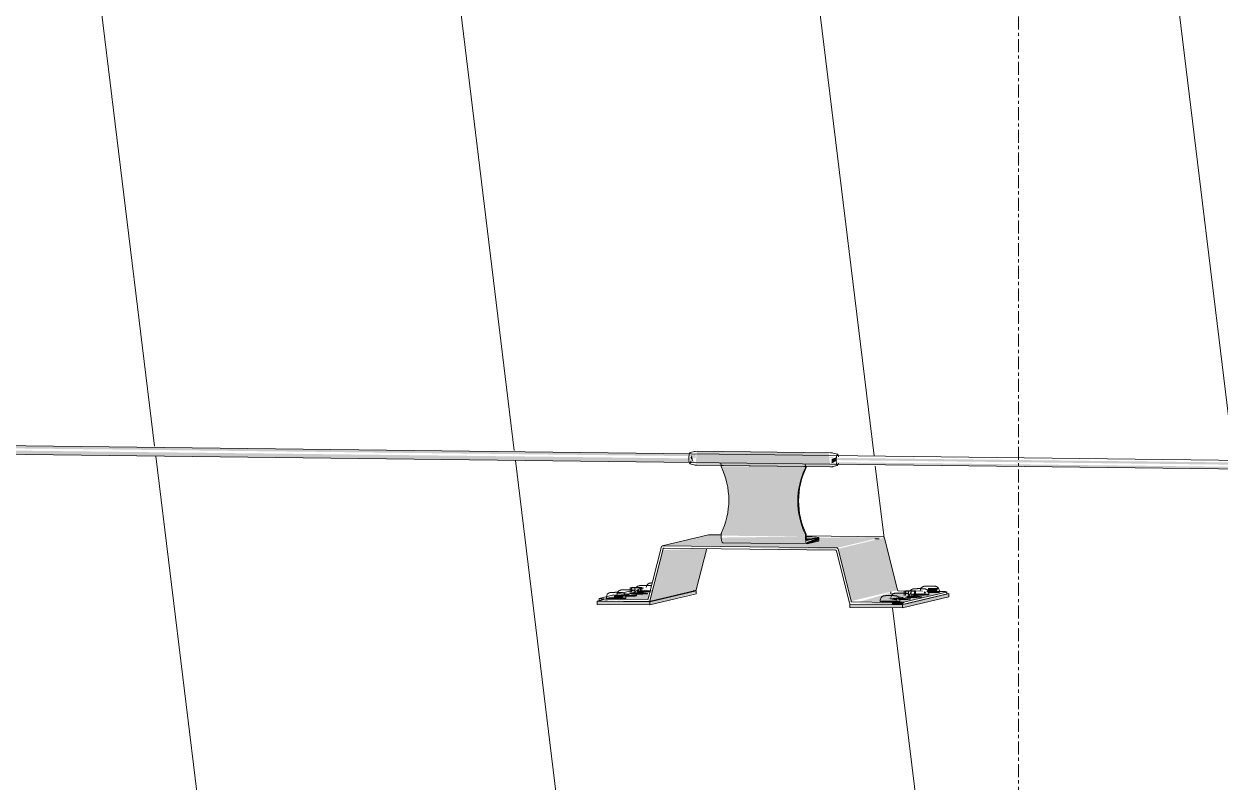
# Model space of a CAD drawing. Header units: millimetres. Extents: x -2361666 to -2009843, y -375 to 29863.
# Drawn here: x -2173592 to -2172483, y 10678 to 11381 of the extents above; entities that cross this region are included whole.
import ezdxf

# ---------------------------------------------------------------- set-up
doc = ezdxf.new("R2010")
doc.units = ezdxf.units.MM
doc.linetypes.add('Grid Line', pattern=[21, 12, -3, 3, -3])
for name, color, linetype, lineweight in [('A-ROOF-PATT', 132, 'Continuous', 5), ('Q-SPCQ', 91, 'Continuous', 5), ('S-GRID', 1, 'Continuous', 5)]:
    doc.layers.add(name, color=color, linetype=linetype, lineweight=lineweight)

# ---------------------------------------------------------------- blocks, each defined once
blk = doc.blocks.new('Static Line_Sayfa_Metal Deck_Pan Mount - Up to 15 _ pitch - Max 2 Users-1848369-SOUTH EAST - PART A')
at = {"layer": 'Q-SPCQ'}
h = blk.add_hatch(color=256, dxfattribs=at)
h.paths.add_polyline_path([(-908882.2, 10685.5), (-908882.2, 10689.7), (-910885.1, 10711.3), (-910882.8, 10712.3), (-910878.4, 10709.4), (-910878.4, 10709.2), (-909324.2, 10690.7)])
h.paths.add_polyline_path([(-911008.9, 10710.7), (-911008.9, 10714.9), (-916520.5, 10778.1), (-916518.2, 10779.1), (-916513.8, 10776.4), (-916513.8, 10776), (-911014.9, 10713), (-911015.1, 10713.4), (-911011.1, 10711.8), (-911011.1, 10710.7)])
h.paths.add_polyline_path([(-916644.3, 10777.5), (-916644.3, 10781.8), (-922155.8, 10844.9), (-922153.5, 10845.9), (-922149.2, 10843.3), (-922149.2, 10842.8), (-916650.1, 10779.6), (-916650.5, 10780.2), (-916646.5, 10778.6), (-916646.5, 10777.6)])
h.paths.add_polyline_path([(-922279.7, 10844.4), (-922279.7, 10848.6), (-927791.2, 10911.8), (-927788.9, 10912.8), (-927784.5, 10910.2), (-927784.5, 10909.7), (-922285.5, 10846.5), (-922285.9, 10847), (-922281.9, 10845.5), (-922281.9, 10844.4)])
h.paths.add_polyline_path([(-927915, 10911.2), (-927915, 10915.4), (-933426.6, 10978.6), (-933424.3, 10979.6), (-933419.9, 10977.2), (-933419.9, 10976.5), (-927920.9, 10913.3), (-927921.2, 10913.9), (-927917.2, 10912.3), (-927917.2, 10911.2)])
h.paths.add_polyline_path([(-933550.4, 10978.1), (-933550.4, 10982.3), (-939061.9, 11045.5), (-939059.7, 11046.4), (-939055.3, 11044.1), (-939055.3, 11043.3), (-933556.2, 10980.2), (-933556.6, 10980.7), (-933552.6, 10979.1), (-933552.6, 10978.1)])
h.paths.add_polyline_path([(-939185.8, 11044.9), (-939185.8, 11049.1), (-944697.3, 11112.3), (-944695, 11113.3), (-944690.6, 11111), (-944690.6, 11110.2), (-939191.6, 11047), (-939191.3, 11047.6), (-939188, 11045.7), (-939188, 11044.9)])
h.paths.add_polyline_path([(-944821.2, 11111.7), (-944821.2, 11115.9), (-950332.7, 11179), (-950330.4, 11180.1), (-950326, 11178), (-950326, 11177), (-944827, 11113.8), (-944826, 11114.5), (-944823.4, 11112.6), (-944822.2, 11111.7)])
h.paths.add_polyline_path([(-950456.5, 11178.6), (-950456.5, 11182.8), (-955961.4, 11245.9), (-955961.4, 11243.9), (-950462.4, 11180.7), (-950460.7, 11181.4), (-950458.7, 11179.5), (-950457.6, 11178.6)])
h = blk.add_hatch(color=256, dxfattribs=at)
h.paths.add_polyline_path([(-908882.2, 10681.7), (-908882.2, 10685.5), (-910878.4, 10707), (-910880.7, 10706.3), (-910882.8, 10708.2), (-910883.9, 10705.4), (-909324.2, 10687)])
h.paths.add_polyline_path([(-911008.7, 10706.9), (-911012, 10708.8), (-911015.1, 10710.8), (-916513.8, 10773.7), (-916514.8, 10773.3), (-916518.2, 10775), (-916519.2, 10772.3), (-911008.9, 10706.9)])
h.paths.add_polyline_path([(-916644.1, 10773.8), (-916647.3, 10775.6), (-916650.7, 10777.6), (-922149.2, 10840.5), (-922150.2, 10840.1), (-922153.5, 10841.9), (-922154.6, 10839.1), (-916644.3, 10773.8)])
h.paths.add_polyline_path([(-922279.5, 10840.6), (-922282.7, 10842.5), (-922285.9, 10844.5), (-927784.5, 10907.7), (-927785.5, 10906.9), (-927788.9, 10908.7), (-927790, 10906), (-922279.7, 10840.6)])
h.paths.add_polyline_path([(-927914.9, 10907.4), (-927918.1, 10909.3), (-927921.2, 10911.3), (-933419.9, 10974.5), (-933420.9, 10973.8), (-933424.3, 10975.5), (-933425.4, 10972.8), (-927915.1, 10907.4)])
h.paths.add_polyline_path([(-933550.2, 10974.3), (-933553.5, 10976.1), (-933556.6, 10978.1), (-939055.3, 11041.4), (-939056.3, 11040.6), (-939059.7, 11042.4), (-939060.7, 11039.6), (-933550.4, 10974.3)])
h.paths.add_polyline_path([(-939185.6, 11041.1), (-939188.8, 11043), (-939192, 11045), (-944690.6, 11108.2), (-944691.7, 11107.4), (-944695, 11109.2), (-944696.1, 11106.5), (-939185.8, 11041.1)])
h.paths.add_polyline_path([(-944821, 11108), (-944824.3, 11110), (-944827.4, 11111.8), (-950326, 11175.1), (-950327, 11174.3), (-950330.4, 11176.1), (-950331.5, 11173.3), (-944821.2, 11108)])
h.paths.add_polyline_path([(-950456.4, 11174.8), (-950459.6, 11176.7), (-950462.7, 11178.6), (-955961.4, 11241.9), (-955962.4, 11241.1), (-955965.8, 11242.9), (-955966.9, 11240.1), (-950456.5, 11174.8)])
for points in [[(-933552.6, 10974.9), (-933553.9, 10981), (-933555.3, 10978.8), (-933552.7, 10974.9)], [(-933425.4, 10970.3), (-933426.6, 10979.2), (-933426.6, 10983.3), (-933549.2, 10984.8), (-933550.3, 10974.5), (-933549.2, 10971.8), (-933448.5, 10970.6)], [(-933424.3, 10973.4), (-933419.9, 10975.9), (-933419.9, 10979.1), (-933424.3, 10977.6), (-933424.3, 10973.4)], [(-933448.6, 10905.6), (-933453.9, 10923.5), (-933455.5, 10939.4), (-933453.8, 10954.5), (-933448.6, 10970.7), (-933526.4, 10970.7), (-933521.3, 10954.5), (-933519.6, 10939.4), (-933521.7, 10922.7), (-933526.7, 10906.5), (-933501.6, 10906.2)], [(-933448.5, 10970.7), (-933448.7, 10971.7), (-933448.6, 10970.7)], [(-933419.3, 10895.1), (-933376.3, 10905.3), (-933436.4, 10904.5), (-933436.4, 10901.5), (-933447.1, 10900.6), (-933448.6, 10899.1), (-933526.3, 10902.1), (-933526.7, 10907.1), (-933538.2, 10907.2), (-933581.2, 10897), (-933436.4, 10895.3)], [(-933447.5, 10899.1), (-933448.6, 10905.4), (-933448.6, 10905.6), (-933526.6, 10904.7), (-933525.2, 10900), (-933448.6, 10899.1)], [(-933447.1, 10901.9), (-933436.4, 10904.5), (-933448.5, 10903.8), (-933448.1, 10902)], [(-933447.1, 10899), (-933436.4, 10901.9), (-933436.4, 10904.5), (-933447.1, 10900.6)], [(-933406.1, 10845.8), (-933363.1, 10856), (-933375.3, 10904.6), (-933418.3, 10894.3)], [(-933592.8, 10846), (-933549.8, 10856.2), (-933540.1, 10894.5), (-933580.9, 10893.1), (-933590.4, 10855.4)], [(-933604.2, 10853.5), (-933601.5, 10858), (-933605.7, 10856), (-933604.9, 10854.6)], [(-933592.3, 10856.1), (-933592.8, 10858.1), (-933592.8, 10856.2)], [(-933335.3, 10855), (-933326.6, 10855.2), (-933325.4, 10857.9), (-933335, 10857.9), (-933335.3, 10855)], [(-933626.1, 10849.2), (-933617.5, 10849.4), (-933616.2, 10852.1), (-933625.9, 10851.6), (-933626, 10849.6)], [(-933607.6, 10851.7), (-933606.4, 10854.5), (-933612.9, 10852.7)], [(-933593, 10842.2), (-933550, 10853.5), (-933551.2, 10855.2), (-933593, 10845.2)], [(-933363.6, 10846.4), (-933363.1, 10849), (-933372, 10848)], [(-933358.6, 10839.5), (-933315.6, 10849.7), (-933315.6, 10852.7), (-933358.6, 10842.5)], [(-933353.7, 10848.7), (-933352.5, 10851.4), (-933356.5, 10849.2)], [(-933350.3, 10850.5), (-933350.1, 10854.9), (-933351.9, 10853.1)], [(-933336.5, 10852.8), (-933337.9, 10855.2), (-933339, 10853.2), (-933337.3, 10852.9)], [(-933358.6, 10842.5), (-933356.5, 10845), (-933368.4, 10844.6), (-933368.4, 10842.6), (-933362.2, 10842.5)]]:
    blk.add_hatch(color=256, dxfattribs=at).paths.add_polyline_path(points)
h = blk.add_hatch(color=256, dxfattribs=at)
h.paths.add_polyline_path([(-933418.9, 10971.5), (-933418.5, 10972.7), (-933425.4, 10971.6)])
h.paths.add_polyline_path([(-933549.7, 10973.1), (-933550.4, 10974.3), (-933550.4, 10973.1)])
h.paths.add_polyline_path([(-933418.4, 10980.7), (-933418.9, 10981.9), (-933418.9, 10980.7)])
h.paths.add_polyline_path([(-933550.1, 10982.3), (-933550.4, 10983.5), (-933550.4, 10982.3)])
h = blk.add_hatch(color=256, dxfattribs=at)
h.paths.add_polyline_path([(-933368.4, 10842.6), (-933368.4, 10844.6), (-933405.2, 10843)])
h.paths.add_polyline_path([(-933407.6, 10843.8), (-933406.1, 10845.8), (-933408.1, 10845.8)])
h.paths.add_polyline_path([(-933593.8, 10845.3), (-933595.3, 10847.3), (-933594.3, 10845.3)])
h.paths.add_polyline_path([(-933420.8, 10893.1), (-933419.3, 10895.1), (-933501.6, 10894.1)])
h = blk.add_hatch(color=256, dxfattribs=at)
h.paths.add_polyline_path([(-933595.3, 10847.3), (-933639.7, 10846.3), (-933639.7, 10845.8), (-933601, 10847.3)])
h.paths.add_polyline_path([(-933593, 10845.2), (-933593.8, 10847.3), (-933593.8, 10845.3)])
h = blk.add_hatch(color=256, dxfattribs=at)
h.paths.add_polyline_path([(-933595.3, 10847.3), (-933594.3, 10848), (-933594.3, 10856.5), (-933602.7, 10856), (-933604.9, 10854.6), (-933607.2, 10856), (-933616.3, 10851.9), (-933617.5, 10849.4), (-933626, 10849.6), (-933626.1, 10851.6), (-933632, 10848.1), (-933601, 10847.4)])
h.paths.add_polyline_path([(-933607.6, 10851.7), (-933616.1, 10853.3), (-933606.9, 10853.4)])
h = blk.add_hatch(color=256, dxfattribs=at)
h.paths.add_polyline_path([(-933356.5, 10845), (-933317.8, 10854.2), (-933348.8, 10853.1), (-933350.3, 10850.5), (-933352.9, 10854.9), (-933372, 10852.9), (-933399.2, 10845), (-933362.2, 10845)])
h.paths.add_polyline_path([(-933363.6, 10846.4), (-933372, 10848), (-933363.1, 10847.3)])
h.paths.add_polyline_path([(-933353.7, 10848.7), (-933356.5, 10851), (-933352.9, 10850.4)])
h = blk.add_hatch(color=256, dxfattribs=at)
h.paths.add_polyline_path([(-933358.6, 10839.5), (-933358.6, 10842.5), (-933407.5, 10842.5), (-933407.5, 10840), (-933363.1, 10839.5)])
h.paths.add_polyline_path([(-933593, 10842.2), (-933593, 10845.2), (-933641.8, 10845.2), (-933641.8, 10842.8)])
for p, q in [((-908882.2, 10689.7), (-956029.7, 11248.9)), ((-956029.8, 11240.9), (-908882.2, 10681.7)), ((-933551.5, 10984.5), (-933555.6, 10983.5)), ((-933425.3, 10983.3), (-933549.1, 10984.8)), ((-933418.8, 10981.9), (-933423, 10983)), ((-933555.8, 10973.1), (-933551.6, 10972.1)), ((-933549.3, 10971.8), (-933425.4, 10970.3)), ((-933526.7, 10971.6), (-933526.9, 10973.6)), ((-933526.7, 10970.4), (-933526.7, 10971.6)), ((-933448.5, 10970.7), (-933526.7, 10971.6)), ((-933448.8, 10972.7), (-933448.5, 10970.7)), ((-933448.5, 10970.7), (-933448.5, 10969.5)), ((-933448.5, 10969.5), (-933447.9, 10969.6)), ((-933447.9, 10969.6), (-933447.9, 10970.8)), ((-933423.1, 10970.5), (-933418.9, 10971.5)), ((-933538.4, 10907.2), (-933581.4, 10897)), ((-933538.2, 10907.2), (-933526.5, 10907.1)), ((-933526.7, 10908.5), (-933526.1, 10908.7)), ((-933526.7, 10906.5), (-933526.7, 10908.5)), ((-933448.8, 10906.2), (-933376.3, 10905.3)), ((-933447.9, 10907.7), (-933448.6, 10907.6)), ((-933448.6, 10907.6), (-933448.6, 10905.6)), ((-933447.9, 10905.7), (-933447.9, 10907.7)), ((-933436.4, 10904.5), (-933447.1, 10901.9)), ((-933447.1, 10899), (-933436.4, 10901.5)), ((-933436.1, 10901.6), (-933436.1, 10904.6)), ((-933380.3, 10903.4), (-933384.3, 10903.4)), ((-933375.3, 10904.6), (-933363.1, 10856)), ((-933582.1, 10896.3), (-933594.3, 10848)), ((-933592.8, 10846), (-933580.6, 10894.3)), ((-933419.3, 10895.1), (-933581.2, 10897)), ((-933579.7, 10895), (-933420.8, 10893.1)), ((-933540.1, 10894.5), (-933549.8, 10856.2)), ((-933525.3, 10899.9), (-933447.1, 10898.9)), ((-933419.8, 10892.4), (-933407.6, 10843.8)), ((-933406.1, 10845.8), (-933418.3, 10894.3)), ((-933609.8, 10858.4), (-933611, 10858.1)), ((-933611, 10858.1), (-933606.9, 10857.9)), ((-933611, 10858.1), (-933611, 10853.9)), ((-933604.4, 10858.5), (-933609.8, 10858.4)), ((-933609.8, 10858.4), (-933609.8, 10854.1)), ((-933606.9, 10857.9), (-933601.5, 10858)), ((-933606.9, 10854.4), (-933606.9, 10857.9)), ((-933600.3, 10858.3), (-933604.4, 10858.5)), ((-933601.5, 10858), (-933600.3, 10858.3)), ((-933601.5, 10858), (-933601.5, 10853.4)), ((-933600.3, 10858.3), (-933600.3, 10853.7)), ((-933641.8, 10845.8), (-933633.5, 10847.8)), ((-933593, 10845.2), (-933641.8, 10845.8)), ((-933641.8, 10845.8), (-933641.8, 10842.8)), ((-933639.9, 10848.2), (-933639.9, 10846.2)), ((-933639.7, 10848.3), (-933626.2, 10851.5)), ((-933639.7, 10846.3), (-933633.5, 10847.8)), ((-933633.1, 10849.7), (-933633.1, 10848.4)), ((-933595.3, 10847.3), (-933632.1, 10847.7)), ((-933623.7, 10852.1), (-933605.9, 10856.3)), ((-933615.1, 10848.4), (-933615.1, 10849.7)), ((-933607, 10853), (-933604.4, 10853)), ((-933601.5, 10852.6), (-933606.9, 10852.5)), ((-933605.3, 10850.7), (-933605.3, 10852)), ((-933604.4, 10853), (-933600.3, 10852.8)), ((-933600.3, 10852.8), (-933601.5, 10852.6)), ((-933595.3, 10852.9), (-933600.3, 10853.7)), ((-933593.5, 10845.3), (-933550.5, 10855.5)), ((-933550, 10855.4), (-933593, 10845.2)), ((-933593, 10842.2), (-933550, 10852.5)), ((-933552.8, 10855.5), (-933550, 10855.4)), ((-933550, 10855.4), (-933550, 10852.5)), ((-933379.2, 10846.7), (-933379.2, 10845.4)), ((-933362.2, 10855.2), (-933340.1, 10855)), ((-933361.2, 10845.4), (-933361.2, 10846.7)), ((-933358.6, 10842.5), (-933315.6, 10852.7)), ((-933358.6, 10839.5), (-933315.6, 10849.7)), ((-933355.9, 10855.4), (-933357.1, 10855.1)), ((-933357.1, 10855.1), (-933352.9, 10854.9)), ((-933357.1, 10855.1), (-933357.1, 10850.9)), ((-933356.5, 10845), (-933317.8, 10854.2)), ((-933356.5, 10843), (-933317.8, 10852.2)), ((-933350.5, 10855.5), (-933355.9, 10855.4)), ((-933355.9, 10855.4), (-933355.9, 10851)), ((-933350.5, 10850), (-933353.1, 10850)), ((-933352.9, 10854.9), (-933347.6, 10855)), ((-933352.9, 10851.4), (-933352.9, 10854.9)), ((-933352.9, 10849.5), (-933347.6, 10849.5)), ((-933351.4, 10847.7), (-933351.4, 10849)), ((-933346.4, 10855.3), (-933350.5, 10855.5)), ((-933346.4, 10849.8), (-933350.5, 10850)), ((-933347.6, 10855), (-933346.4, 10855.3)), ((-933347.6, 10855), (-933347.6, 10850.4)), ((-933347.6, 10849.5), (-933346.4, 10849.8)), ((-933346.4, 10855.3), (-933346.4, 10850.7)), ((-933341.4, 10849.9), (-933346.4, 10850.7)), ((-933335.5, 10854.9), (-933325.4, 10854.8)), ((-933334.2, 10851.8), (-933334.2, 10853.1)), ((-933324.3, 10854.1), (-933324.3, 10855.4)), ((-933317.5, 10852.3), (-933317.5, 10854.3)), ((-933315.6, 10852.7), (-933315.6, 10849.7)), ((-933641.8, 10842.8), (-933593, 10842.2)), ((-933632.1, 10845.7), (-933593.8, 10845.3)), ((-933593, 10842.2), (-933593, 10845.2)), ((-933407.5, 10843), (-933407.5, 10840)), ((-933358.6, 10842.5), (-933407.5, 10843)), ((-933407.5, 10840), (-933358.6, 10839.5)), ((-933406.7, 10843), (-933368.4, 10842.6)), ((-933368.4, 10844.6), (-933405.2, 10845)), ((-933358.6, 10839.5), (-933358.6, 10842.5))]:
    blk.add_line(p, q, dxfattribs=at)
at = {"layer": 'Q-SPCQ', "flags": 128}
for points in [[(-933549.1, 10984.8), (-933550.9, 10984.6), (-933551.5, 10984.5)], [(-933425.3, 10983.3), (-933423.5, 10983.1), (-933423, 10983)], [(-933549.3, 10971.8), (-933551.1, 10971.9), (-933551.6, 10972.1)], [(-933425.4, 10970.3), (-933423.6, 10970.4), (-933423.1, 10970.5)], [(-933605.3, 10858.6), (-933604.2, 10859.5), (-933603.6, 10859.8), (-933603.2, 10860), (-933603, 10860), (-933602.8, 10860.1), (-933602.6, 10860.1), (-933602.4, 10860.1), (-933602.3, 10860.2), (-933602.2, 10860.2), (-933602, 10860.2), (-933601.9, 10860.2), (-933601.8, 10860.2), (-933601.6, 10860.2), (-933601.5, 10860.2), (-933601.4, 10860.3), (-933601.2, 10860.3), (-933601.1, 10860.3), (-933600.9, 10860.3), (-933600.8, 10860.3), (-933600.6, 10860.3), (-933600.4, 10860.3), (-933600.3, 10860.3), (-933600.1, 10860.3), (-933599.9, 10860.3), (-933599.7, 10860.3), (-933599.5, 10860.3), (-933599.4, 10860.3), (-933599.2, 10860.4), (-933599, 10860.4), (-933598.8, 10860.4), (-933598.6, 10860.4), (-933598.4, 10860.4), (-933598.2, 10860.4), (-933598, 10860.4), (-933597.8, 10860.4), (-933597.6, 10860.4), (-933597.3, 10860.4), (-933597.1, 10860.4), (-933596.9, 10860.4), (-933596.7, 10860.4), (-933596.5, 10860.4), (-933596.3, 10860.4), (-933596.1, 10860.4), (-933596, 10860.4)], [(-933596.2, 10858.4), (-933595.4, 10860.9), (-933594.4, 10861.8), (-933593.8, 10862.1), (-933593.4, 10862.3), (-933593.1, 10862.4), (-933592.9, 10862.4), (-933592.8, 10862.5), (-933592.6, 10862.5), (-933592.5, 10862.5), (-933592.3, 10862.5), (-933592.2, 10862.5), (-933592.1, 10862.5), (-933591.9, 10862.6), (-933591.8, 10862.6), (-933591.7, 10862.6), (-933591.5, 10862.6), (-933591.4, 10862.6), (-933591.2, 10862.6), (-933591.1, 10862.6), (-933590.9, 10862.6), (-933590.8, 10862.6)], [(-933591.4, 10860.1), (-933591.6, 10860.1), (-933591.7, 10860.1), (-933591.9, 10860.2), (-933592, 10860.2), (-933592.1, 10860.2), (-933592.3, 10860.2), (-933592.4, 10860.2), (-933592.5, 10860.2), (-933592.7, 10860.2), (-933592.8, 10860.3), (-933592.9, 10860.3), (-933593.1, 10860.3), (-933593.2, 10860.3), (-933593.4, 10860.3), (-933593.6, 10860.3), (-933593.7, 10860.3), (-933593.9, 10860.3), (-933594.1, 10860.3), (-933594.2, 10860.3), (-933594.4, 10860.3), (-933594.6, 10860.3), (-933594.8, 10860.3), (-933595, 10860.3), (-933595.2, 10860.4), (-933595.4, 10860.4), (-933595.6, 10860.4), (-933595.8, 10860.4), (-933596, 10860.4)], [(-933351.3, 10855.5), (-933350.3, 10856.5), (-933349.7, 10856.8), (-933349.3, 10856.9), (-933349.1, 10857), (-933348.9, 10857.1), (-933348.7, 10857.1), (-933348.5, 10857.1), (-933348.4, 10857.2), (-933348.3, 10857.2), (-933348.1, 10857.2), (-933348, 10857.2), (-933347.9, 10857.2), (-933347.7, 10857.2), (-933347.6, 10857.2), (-933347.5, 10857.2), (-933347.3, 10857.3), (-933347.2, 10857.3), (-933347, 10857.3), (-933346.8, 10857.3), (-933346.7, 10857.3), (-933346.5, 10857.3), (-933346.3, 10857.3), (-933346.2, 10857.3), (-933346, 10857.3), (-933345.8, 10857.3), (-933345.6, 10857.3), (-933345.4, 10857.3), (-933345.3, 10857.3), (-933345.1, 10857.3), (-933344.9, 10857.3), (-933344.7, 10857.4), (-933344.5, 10857.4), (-933344.3, 10857.4), (-933344, 10857.4), (-933343.8, 10857.4), (-933343.6, 10857.4), (-933343.4, 10857.4), (-933343.2, 10857.4), (-933343, 10857.4), (-933342.8, 10857.4), (-933342.6, 10857.4), (-933342.4, 10857.4), (-933342.2, 10857.4), (-933342, 10857.4)], [(-933342.3, 10855.4), (-933341.5, 10857.9), (-933340.5, 10858.8), (-933339.9, 10859.1), (-933339.5, 10859.3), (-933339.2, 10859.4), (-933339, 10859.4), (-933338.8, 10859.4), (-933338.7, 10859.5), (-933338.6, 10859.5), (-933338.4, 10859.5), (-933338.3, 10859.5), (-933338.2, 10859.5), (-933338, 10859.5), (-933337.9, 10859.6), (-933337.8, 10859.6), (-933337.6, 10859.6), (-933337.5, 10859.6), (-933337.3, 10859.6), (-933337.2, 10859.6), (-933337, 10859.6), (-933336.8, 10859.6), (-933336.7, 10859.6), (-933336.5, 10859.6), (-933336.3, 10859.6), (-933336.2, 10859.7), (-933336, 10859.7), (-933335.8, 10859.7), (-933335.6, 10859.7), (-933335.4, 10859.7), (-933335.2, 10859.7), (-933335, 10859.7), (-933334.8, 10859.7), (-933334.6, 10859.7), (-933334.4, 10859.7), (-933334.2, 10859.7), (-933334, 10859.7), (-933333.8, 10859.7), (-933333.6, 10859.7), (-933333.4, 10859.7), (-933333.2, 10859.7), (-933333, 10859.7), (-933332.8, 10859.7), (-933332.6, 10859.7), (-933332.3, 10859.7), (-933332.2, 10859.7)], [(-933334.2, 10853.1), (-933335, 10855.5), (-933336, 10856.5), (-933336.6, 10856.8), (-933337, 10856.9), (-933337.3, 10857), (-933337.5, 10857.1), (-933337.6, 10857.1), (-933337.8, 10857.1), (-933337.9, 10857.2), (-933338.1, 10857.2), (-933338.2, 10857.2), (-933338.3, 10857.2), (-933338.5, 10857.2), (-933338.6, 10857.2), (-933338.7, 10857.2), (-933338.9, 10857.2), (-933339, 10857.3), (-933339.2, 10857.3), (-933339.3, 10857.3), (-933339.5, 10857.3), (-933339.6, 10857.3), (-933339.8, 10857.3), (-933340, 10857.3), (-933340.2, 10857.3), (-933340.3, 10857.3), (-933340.5, 10857.3), (-933340.7, 10857.3), (-933340.9, 10857.3), (-933341.1, 10857.3), (-933341.3, 10857.3), (-933341.5, 10857.3), (-933341.7, 10857.3), (-933341.9, 10857.4), (-933342, 10857.4)], [(-933324.3, 10855.4), (-933325.2, 10857.9), (-933326.2, 10858.8), (-933326.8, 10859.1), (-933327.2, 10859.3), (-933327.4, 10859.4), (-933327.6, 10859.4), (-933327.8, 10859.4), (-933328, 10859.5), (-933328.1, 10859.5), (-933328.2, 10859.5), (-933328.4, 10859.5), (-933328.5, 10859.5), (-933328.6, 10859.5), (-933328.8, 10859.6), (-933328.9, 10859.6), (-933329, 10859.6), (-933329.2, 10859.6), (-933329.3, 10859.6), (-933329.5, 10859.6), (-933329.6, 10859.6), (-933329.8, 10859.6), (-933330, 10859.6), (-933330.1, 10859.6), (-933330.3, 10859.6), (-933330.5, 10859.7), (-933330.7, 10859.7), (-933330.9, 10859.7), (-933331.1, 10859.7), (-933331.2, 10859.7), (-933331.4, 10859.7), (-933331.6, 10859.7), (-933331.8, 10859.7), (-933332, 10859.7), (-933332.2, 10859.7)], [(-933633.1, 10849.7), (-933632.3, 10852.1), (-933631.3, 10853.1), (-933630.7, 10853.4), (-933630.3, 10853.5), (-933630, 10853.6), (-933629.8, 10853.7), (-933629.6, 10853.7), (-933629.5, 10853.7), (-933629.3, 10853.7), (-933629.2, 10853.8), (-933629.1, 10853.8), (-933629, 10853.8), (-933628.8, 10853.8), (-933628.7, 10853.8), (-933628.6, 10853.8), (-933628.4, 10853.8), (-933628.3, 10853.9), (-933628.1, 10853.9), (-933628, 10853.9), (-933627.8, 10853.9), (-933627.6, 10853.9), (-933627.5, 10853.9), (-933627.3, 10853.9), (-933627.1, 10853.9), (-933627, 10853.9), (-933626.8, 10853.9), (-933626.6, 10853.9), (-933626.4, 10853.9), (-933626.2, 10853.9), (-933626, 10853.9), (-933625.8, 10853.9), (-933625.6, 10853.9), (-933625.4, 10853.9), (-933625.2, 10853.9), (-933625, 10854), (-933624.8, 10854), (-933624.6, 10854), (-933624.4, 10854), (-933624.2, 10854), (-933624, 10854), (-933623.8, 10854), (-933623.6, 10854), (-933623.4, 10854), (-933623.1, 10853.9), (-933623, 10853.9)], [(-933623.3, 10852.1), (-933622.5, 10854.5), (-933621.5, 10855.4), (-933620.8, 10855.7), (-933620.5, 10855.9), (-933620.2, 10856), (-933620, 10856), (-933619.8, 10856), (-933619.7, 10856.1), (-933619.5, 10856.1), (-933619.4, 10856.1), (-933619.2, 10856.1), (-933619.1, 10856.1), (-933619, 10856.1), (-933618.9, 10856.2), (-933618.7, 10856.2), (-933618.6, 10856.2), (-933618.4, 10856.2), (-933618.3, 10856.2), (-933618.1, 10856.2), (-933618, 10856.2), (-933617.8, 10856.2), (-933617.6, 10856.2), (-933617.5, 10856.2), (-933617.3, 10856.2), (-933617.1, 10856.2), (-933616.9, 10856.3), (-933616.8, 10856.3), (-933616.6, 10856.3), (-933616.4, 10856.3), (-933616.2, 10856.3), (-933616, 10856.3), (-933615.8, 10856.3), (-933615.6, 10856.3), (-933615.4, 10856.3), (-933615.2, 10856.3), (-933615, 10856.3), (-933614.8, 10856.3), (-933614.6, 10856.3), (-933614.3, 10856.3), (-933614.1, 10856.3), (-933613.9, 10856.3), (-933613.7, 10856.3), (-933613.5, 10856.3), (-933613.3, 10856.3), (-933613.2, 10856.3)], [(-933615.1, 10849.7), (-933616, 10852.1), (-933617, 10853.1), (-933617.6, 10853.4), (-933618, 10853.5), (-933618.2, 10853.6), (-933618.4, 10853.7), (-933618.6, 10853.7), (-933618.8, 10853.7), (-933618.9, 10853.7), (-933619, 10853.8), (-933619.2, 10853.8), (-933619.3, 10853.8), (-933619.4, 10853.8), (-933619.6, 10853.8), (-933619.7, 10853.8), (-933619.8, 10853.8), (-933620, 10853.8), (-933620.1, 10853.9), (-933620.3, 10853.9), (-933620.4, 10853.9), (-933620.6, 10853.9), (-933620.8, 10853.9), (-933620.9, 10853.9), (-933621.1, 10853.9), (-933621.3, 10853.9), (-933621.5, 10853.9), (-933621.7, 10853.9), (-933621.8, 10853.9), (-933622, 10853.9), (-933622.2, 10853.9), (-933622.4, 10853.9), (-933622.6, 10853.9), (-933622.8, 10853.9), (-933623, 10853.9)], [(-933605.3, 10852), (-933606.1, 10854.5), (-933607.1, 10855.4), (-933607.7, 10855.7), (-933608.1, 10855.9), (-933608.4, 10856), (-933608.6, 10856), (-933608.8, 10856), (-933608.9, 10856.1), (-933609.1, 10856.1), (-933609.2, 10856.1), (-933609.3, 10856.1), (-933609.5, 10856.1), (-933609.6, 10856.1), (-933609.7, 10856.2), (-933609.9, 10856.2), (-933610, 10856.2), (-933610.1, 10856.2), (-933610.3, 10856.2), (-933610.4, 10856.2), (-933610.6, 10856.2), (-933610.8, 10856.2), (-933610.9, 10856.2), (-933611.1, 10856.2), (-933611.3, 10856.2), (-933611.5, 10856.2), (-933611.6, 10856.3), (-933611.8, 10856.3), (-933612, 10856.3), (-933612.2, 10856.3), (-933612.4, 10856.3), (-933612.6, 10856.3), (-933612.8, 10856.3), (-933613, 10856.3), (-933613.2, 10856.3)], [(-933379.2, 10846.7), (-933378.4, 10849.1), (-933377.4, 10850.1), (-933376.8, 10850.4), (-933376.4, 10850.5), (-933376.1, 10850.6), (-933375.9, 10850.7), (-933375.7, 10850.7), (-933375.6, 10850.7), (-933375.4, 10850.7), (-933375.3, 10850.8), (-933375.2, 10850.8), (-933375, 10850.8), (-933374.9, 10850.8), (-933374.8, 10850.8), (-933374.6, 10850.8), (-933374.5, 10850.8), (-933374.4, 10850.8), (-933374.2, 10850.8), (-933374, 10850.9), (-933373.9, 10850.9), (-933373.7, 10850.9), (-933373.6, 10850.9), (-933373.4, 10850.9), (-933373.2, 10850.9), (-933373, 10850.9), (-933372.9, 10850.9), (-933372.7, 10850.9), (-933372.5, 10850.9), (-933372.3, 10850.9), (-933372.1, 10850.9), (-933371.9, 10850.9), (-933371.7, 10850.9), (-933371.5, 10850.9), (-933371.3, 10850.9), (-933371.1, 10850.9), (-933370.9, 10850.9), (-933370.7, 10850.9), (-933370.5, 10850.9), (-933370.3, 10850.9), (-933370.1, 10850.9), (-933369.9, 10850.9), (-933369.6, 10850.9), (-933369.4, 10850.9), (-933369.2, 10850.9), (-933369.1, 10850.9)], [(-933369.4, 10849), (-933368.5, 10851.5), (-933367.5, 10852.4), (-933366.9, 10852.7), (-933366.5, 10852.9), (-933366.3, 10852.9), (-933366.1, 10853), (-933365.9, 10853), (-933365.7, 10853.1), (-933365.6, 10853.1), (-933365.5, 10853.1), (-933365.3, 10853.1), (-933365.2, 10853.1), (-933365.1, 10853.1), (-933364.9, 10853.1), (-933364.8, 10853.2), (-933364.7, 10853.2), (-933364.5, 10853.2), (-933364.4, 10853.2), (-933364.2, 10853.2), (-933364.1, 10853.2), (-933363.9, 10853.2), (-933363.7, 10853.2), (-933363.6, 10853.2), (-933363.4, 10853.2), (-933363.2, 10853.2), (-933363, 10853.2), (-933362.8, 10853.2), (-933362.6, 10853.3), (-933362.5, 10853.3), (-933362.3, 10853.3), (-933362.1, 10853.3), (-933361.9, 10853.3), (-933361.7, 10853.3), (-933361.5, 10853.3), (-933361.3, 10853.3), (-933361.1, 10853.3), (-933360.8, 10853.3), (-933360.6, 10853.3), (-933360.4, 10853.3), (-933360.2, 10853.3), (-933360, 10853.3), (-933359.8, 10853.3), (-933359.6, 10853.3), (-933359.4, 10853.3), (-933359.3, 10853.3)], [(-933361.2, 10846.7), (-933362, 10849.1), (-933363, 10850), (-933363.7, 10850.4), (-933364, 10850.5), (-933364.3, 10850.6), (-933364.5, 10850.7), (-933364.7, 10850.7), (-933364.8, 10850.7), (-933365, 10850.7), (-933365.1, 10850.8), (-933365.3, 10850.8), (-933365.4, 10850.8), (-933365.5, 10850.8), (-933365.6, 10850.8), (-933365.8, 10850.8), (-933365.9, 10850.8), (-933366.1, 10850.8), (-933366.2, 10850.8), (-933366.4, 10850.9), (-933366.5, 10850.9), (-933366.7, 10850.9), (-933366.9, 10850.9), (-933367, 10850.9), (-933367.2, 10850.9), (-933367.4, 10850.9), (-933367.6, 10850.9), (-933367.7, 10850.9), (-933367.9, 10850.9), (-933368.1, 10850.9), (-933368.3, 10850.9), (-933368.5, 10850.9), (-933368.7, 10850.9), (-933368.9, 10850.9), (-933369.1, 10850.9)], [(-933351.4, 10849), (-933352.2, 10851.5), (-933353.2, 10852.4), (-933353.8, 10852.7), (-933354.2, 10852.9), (-933354.5, 10852.9), (-933354.7, 10853), (-933354.9, 10853), (-933355, 10853), (-933355.1, 10853.1), (-933355.3, 10853.1), (-933355.4, 10853.1), (-933355.5, 10853.1), (-933355.7, 10853.1), (-933355.8, 10853.1), (-933355.9, 10853.2), (-933356.1, 10853.2), (-933356.2, 10853.2), (-933356.4, 10853.2), (-933356.5, 10853.2), (-933356.7, 10853.2), (-933356.9, 10853.2), (-933357, 10853.2), (-933357.2, 10853.2), (-933357.4, 10853.2), (-933357.5, 10853.2), (-933357.7, 10853.2), (-933357.9, 10853.2), (-933358.1, 10853.2), (-933358.3, 10853.3), (-933358.5, 10853.3), (-933358.7, 10853.3), (-933358.9, 10853.3), (-933359.1, 10853.3), (-933359.3, 10853.3)]]:
    blk.add_lwpolyline(points, dxfattribs=at)
at = {"layer": 'Q-SPCQ'}
for centre, major_axis, ratio, start_param, end_param in [((-933555.6, 10978.3), (0.06, 5.22), 0.214774, 0.053611, 2.014332), ((-933418.9, 10976.7), (0.06, 5.22), 0.214774, 0.053611, 1.100809), ((-933418.9, 10976.7), (0.06, 5.22), 0.214774, 5.305018, 6.231265), ((-933555.6, 10978.3), (0.06, 5.22), 0.214774, 2.148006, 3.195204), ((-933555.6, 10978.3), (0.06, 5.22), 0.214774, 3.195204, 4.122998), ((-933588, 10940.2), (-16.2, 68.1), 0.975261, 4.01459, 4.932155), ((-933387.3, 10937.8), (-16.2, 68.1), 0.975261, 0.872997, 1.790563), ((-933386.6, 10938), (-16.2, 68.1), 0.975261, 0.872997, 1.790563), ((-933418.9, 10976.7), (0.06, 5.22), 0.214774, 1.211747, 2.014332), ((-933418.9, 10976.7), (0.06, 5.22), 0.214774, 2.148006, 3.193513), ((-933418.9, 10976.7), (0.06, 5.22), 0.214774, 3.195204, 4.123641), ((-933525.2, 10906.9), (0.08, 7), 0.214774, 1.624407, 3.195204), ((-933447.1, 10905.9), (0.08, 7), 0.214774, 1.624407, 3.195204), ((-933447.1, 10905.9), (0.05, 4), 0.214774, 1.624407, 3.195204), ((-933451.1, 10904.6), (-15, 0), 0.052335, 2.924831, 4.495627), ((-933451.1, 10901.7), (-15, 0), 0.052335, 2.924831, 3.18663), ((-933376.3, 10904.3), (-0.231, 0.973), 0.975261, 4.725532, 6.044169), ((-933581.2, 10896), (-0.231, 0.973), 0.975261, 6.044169, 7.362806), ((-933579.7, 10894), (-0.231, 0.973), 0.975261, 6.044169, 7.362806), ((-933420.8, 10892.1), (-0.231, 0.973), 0.975261, 4.725532, 6.044169), ((-933419.3, 10894.1), (-0.231, 0.973), 0.975261, 4.945305, 6.044169), ((-933591.2, 10857.4), (-10, 0), 0.052335, 5.542825, 6.066423), ((-933629.9, 10846.2), (-10, 0), 0.052335, 6.066423, 7.113621), ((-933629.9, 10848.2), (-10, 0), 0.052335, 6.066423, 7.63722), ((-933624.1, 10848.4), (-9, 0), 0.052335, 4.495627, 7.63722), ((-933624.1, 10848.4), (-9, 0), 0.052335, 1.354034, 4.495627), ((-933614.3, 10850.7), (-9, 0), 0.052335, 4.495627, 5.025159), ((-933605.7, 10852.7), (-11, 0), 0.052335, 0.306837, 0.983669), ((-933614.3, 10850.7), (-9, 0), 0.052335, 1.354034, 4.495627), ((-933605.7, 10852.7), (-11, 0), 0.052335, 1.41734, 4.495627), ((-933605.7, 10852.7), (-11, 0), 0.052335, 4.495627, 4.856742), ((-933597.1, 10854.8), (-9, 0), 0.052335, 0.635753, 1.354034), ((-933597.1, 10854.8), (-9, 0), 0.052335, 4.495627, 5.483145), ((-933597.1, 10854.8), (-9, 0), 0.052335, 1.354034, 2.158276), ((-933595.3, 10848.3), (-0.231, 0.973), 0.975261, 2.902576, 4.221213), ((-933597.1, 10854.8), (-9, 0), 0.052335, 4.035889, 4.495627), ((-933593.8, 10846.2), (-0.231, 0.973), 0.975261, 2.902576, 4.221213), ((-933550.8, 10856.5), (-0.231, 0.973), 0.975261, 2.902576, 4.00144), ((-933370.2, 10845.4), (-9, 0), 0.052335, 4.495627, 7.63722), ((-933370.2, 10845.4), (-9, 0), 0.052335, 1.354034, 4.495627), ((-933362.2, 10856.2), (-0.231, 0.973), 0.975261, 1.583939, 2.902576), ((-933360.4, 10847.7), (-9, 0), 0.052335, 4.495627, 5.025159), ((-933351.8, 10849.7), (-11, 0), 0.052335, 0.306837, 0.983669), ((-933360.4, 10847.7), (-9, 0), 0.052335, 1.354034, 4.495627), ((-933351.8, 10849.7), (-11, 0), 0.052335, 1.41734, 4.495627), ((-933351.8, 10849.7), (-11, 0), 0.052335, 4.495627, 4.856742), ((-933343.2, 10851.8), (-9, 0), 0.052335, 0.635753, 1.354034), ((-933343.2, 10851.8), (-9, 0), 0.052335, 4.495627, 5.483145), ((-933343.2, 10851.8), (-9, 0), 0.052335, 1.354034, 4.495627), ((-933333.3, 10854.1), (-9, 0), 0.052335, 4.495627, 5.025159), ((-933333.3, 10854.1), (-9, 0), 0.052335, 1.354034, 4.495627), ((-933327.5, 10854.3), (-10, 0), 0.052335, 2.924831, 4.495627), ((-933629.9, 10846.2), (-10, 0), 0.052335, 1.092235, 1.354034), ((-933406.7, 10844), (-0.231, 0.973), 0.975261, 1.583939, 2.902576), ((-933405.2, 10846), (-0.231, 0.973), 0.975261, 1.583939, 2.902576), ((-933366.2, 10845.1), (-10, 0), 0.052335, 1.354034, 2.924831), ((-933366.2, 10843.1), (-10, 0), 0.052335, 1.354034, 2.663031)]:
    blk.add_ellipse(centre, major_axis=major_axis, ratio=ratio, start_param=start_param, end_param=end_param, dxfattribs=at)
for points in [[(-933606.9, 10853.3), (-933606, 10853.4), (-933604.2, 10853.5), (-933602.4, 10853.5), (-933601.5, 10853.4)], [(-933600.3, 10853.7), (-933601, 10853.8), (-933601.7, 10853.9), (-933602.4, 10853.9)], [(-933601.5, 10853.4), (-933601.3, 10853.5), (-933600.9, 10853.7), (-933600.5, 10853.7), (-933600.3, 10853.7)], [(-933347.6, 10850.4), (-933348.5, 10850.5), (-933350.3, 10850.5), (-933352.1, 10850.4), (-933352.9, 10850.3)], [(-933348.5, 10850.9), (-933347.8, 10850.8), (-933347.1, 10850.8), (-933346.4, 10850.7)], [(-933346.4, 10850.7), (-933346.6, 10850.7), (-933347, 10850.7), (-933347.4, 10850.5), (-933347.6, 10850.4)]]:
    blk.add_open_spline(points, degree=3, dxfattribs=at)

msp = doc.modelspace()

# ---------------------------------------------------------------- hatches: boundary and pattern name
at = {"layer": 'A-ROOF-PATT'}
h = msp.add_hatch(dxfattribs=at)
h.set_pattern_fill('FP_99', color=256, style=0, pattern_type=2)
h.set_pattern_definition([(96.952, (-1239496.12, -226018.12), (-332.99335, 0.00123), [])])
h.paths.add_polyline_path([(-2201031.8, 11308.7), (-2201035.1, 11299.5), (-2201036.1, 11309.5), (-2201033.3, 11309)])
h.paths.add_polyline_path([(-2201027.9, 11306.8), (-2201033.2, 11299.3), (-2201030.6, 11308.1)])
h.paths.add_polyline_path([(-2201024.6, 11303.9), (-2201029.9, 11301.9), (-2201027.9, 11306.8)])
h.paths.add_polyline_path([(-2197096, 11261.8), (-2197085.7, 11262.7), (-2197093.1, 11261.9)])
h.paths.add_polyline_path([(-2196572.1, 11257.3), (-2196561.8, 11258.3), (-2196569, 11257.5)])
h.paths.add_polyline_path([(-2148300.9, 10011.6), (-2148300.9, 10681.7), (-2150303, 10704.2), (-2150302.6, 10703), (-2150325.9, 10703), (-2150331, 10687.1), (-2150332.8, 10671.3), (-2150331, 10655.4), (-2150324.3, 10638.8), (-2150256.6, 10637.2), (-2150298, 10625.8), (-2150417.6, 10625.8), (-2150429.5, 10588.3), (-2150427.2, 10588.1), (-2150429.5, 10584.6), (-2150470.2, 10574.9), (-2150519, 10575.5), (-2150516.9, 10579), (-2150503, 10584.3), (-2150500.9, 10584.8), (-2150468.9, 10591.2), (-2150457.8, 10626.9), (-2150457.8, 10628.9), (-2150458.4, 10629.7), (-2150414.8, 10639.9), (-2150403.7, 10639.9), (-2150398.6, 10656.3), (-2150396.8, 10672), (-2150398.6, 10687.9), (-2150404.1, 10704.2), (-2150432.8, 10705.8), (-2150432.8, 10707), (-2155938.4, 10771), (-2155937.9, 10769.8), (-2155961.2, 10769.8), (-2155966.4, 10753.9), (-2155968.2, 10738.1), (-2155966.4, 10722.2), (-2155959.6, 10705.6), (-2155892, 10704), (-2155933.3, 10692.6), (-2156053, 10692.6), (-2156064.8, 10655.1), (-2156062.6, 10654.9), (-2156064.8, 10651.4), (-2156105.6, 10641.7), (-2156154.4, 10642.3), (-2156152.3, 10645.8), (-2156138.4, 10651.1), (-2156136.2, 10651.6), (-2156104.2, 10658), (-2156093.2, 10693.8), (-2156093.2, 10695.8), (-2156093.7, 10696.5), (-2156050.1, 10706.7), (-2156039, 10706.7), (-2156034, 10723.1), (-2156032.2, 10738.9), (-2156035.4, 10759.4), (-2156039.5, 10771), (-2156068.2, 10772.6), (-2156069.3, 10773.8), (-2161573.8, 10837.8), (-2161573.3, 10836.6), (-2161596.6, 10836.6), (-2161601.8, 10820.7), (-2161603.6, 10804.9), (-2161601.8, 10789), (-2161595, 10772.5), (-2161527.4, 10770.9), (-2161568.7, 10759.5), (-2161688.4, 10759.4), (-2161700.2, 10721.9), (-2161697.9, 10721.8), (-2161700.2, 10718.2), (-2161740.9, 10708.6), (-2161789.8, 10709.2), (-2161787.6, 10712.7), (-2161773.8, 10717.9), (-2161771.6, 10718.5), (-2161739.6, 10724.9), (-2161728.5, 10760.6), (-2161728.6, 10762.6), (-2161729.1, 10763.4), (-2161685.5, 10773.6), (-2161674.4, 10773.6), (-2161669.3, 10789.9), (-2161667.6, 10805.7), (-2161669.3, 10821.6), (-2161674.9, 10837.8), (-2161703.6, 10839.5), (-2161703.6, 10840.7), (-2167209.2, 10904.7), (-2167208.7, 10903.5), (-2167232, 10903.5), (-2167237.2, 10887.6), (-2167238.9, 10871.8), (-2167237.2, 10855.9), (-2167230.4, 10839.3), (-2167162.8, 10837.7), (-2167204.1, 10826.3), (-2167323.8, 10826.3), (-2167335.6, 10788.8), (-2167333.3, 10788.6), (-2167335.6, 10785.1), (-2167376.3, 10775.4), (-2167425.2, 10776), (-2167423, 10779.5), (-2167409.2, 10784.8), (-2167407, 10785.3), (-2167375, 10791.7), (-2167363.9, 10827.4), (-2167363.9, 10829.5), (-2167364.5, 10830.2), (-2167320.9, 10840.4), (-2167309.8, 10840.4), (-2167304.7, 10856.8), (-2167303.3, 10875.9), (-2167304.7, 10888.5), (-2167310.2, 10904.7), (-2167339, 10906.3), (-2167339, 10907.5), (-2172844.5, 10971.5), (-2172844, 10970.3), (-2172867.4, 10970.3), (-2172872.5, 10954.4), (-2172874.3, 10938.6), (-2172872.5, 10922.7), (-2172865.7, 10906.2), (-2172798.1, 10904.6), (-2172839.5, 10893.1), (-2172959.1, 10893.1), (-2172970.9, 10855.6), (-2172968.7, 10855.4), (-2172970.9, 10851.9), (-2173011.7, 10842.2), (-2173060.5, 10842.8), (-2173058.4, 10846.3), (-2173044.5, 10851.6), (-2173042.4, 10852.1), (-2173010.4, 10858.5), (-2172999.3, 10894.3), (-2172999.3, 10896.3), (-2172999.9, 10897), (-2172956.3, 10907.2), (-2172945.2, 10907.2), (-2172940.1, 10923.6), (-2172938.3, 10939.4), (-2172940.1, 10955.3), (-2172945.6, 10971.5), (-2172974.3, 10973.1), (-2172974.3, 10974.3), (-2178479.9, 11038.3), (-2178479.4, 11037.1), (-2178502.7, 11037.1), (-2178507.9, 11021.2), (-2178509.7, 11005.5), (-2178504.8, 10979.6), (-2178501.1, 10973), (-2178433.5, 10971.4), (-2178474.8, 10960), (-2178594.5, 10960), (-2178606.3, 10922.5), (-2178604.1, 10922.3), (-2178606.3, 10918.8), (-2178647.1, 10909.1), (-2178695.9, 10909.7), (-2178693.7, 10913.2), (-2178679.9, 10918.4), (-2178677.7, 10919), (-2178645.7, 10925.4), (-2178634.7, 10961.1), (-2178634.7, 10963.1), (-2178635.2, 10963.9), (-2178591.6, 10974.1), (-2178580.5, 10974.1), (-2178575.5, 10990.4), (-2178573.7, 11006.2), (-2178575.5, 11022.1), (-2178581, 11038.3), (-2178609.7, 11040), (-2178609.7, 11041.2), (-2184115.3, 11105.2), (-2184114.8, 11104), (-2184138.1, 11104), (-2184143.3, 11088.1), (-2184145.1, 11072.3), (-2184143.3, 11056.4), (-2184136.5, 11039.8), (-2184068.9, 11038.2), (-2184110.2, 11026.8), (-2184229.9, 11026.8), (-2184241.7, 10989.3), (-2184239.4, 10989.1), (-2184241.7, 10985.6), (-2184282.4, 10975.9), (-2184331.3, 10976.5), (-2184329.1, 10980), (-2184315.3, 10985.3), (-2184313.1, 10985.8), (-2184281.1, 10992.2), (-2184270, 11028), (-2184270, 11030), (-2184270.6, 11030.7), (-2184227, 11040.9), (-2184215.9, 11040.9), (-2184210.8, 11057.3), (-2184209, 11073.1), (-2184210.8, 11089), (-2184216.4, 11105.2), (-2184245.1, 11106.8), (-2184245.1, 11108), (-2189750.7, 11172), (-2189750.2, 11170.8), (-2189774.1, 11168.8), (-2189778.6, 11154.9), (-2189780.4, 11139.1), (-2189778.6, 11123.2), (-2189771.2, 11106.7), (-2189704.3, 11105.1), (-2189745.6, 11093.6), (-2189865.3, 11093.6), (-2189877.1, 11056.1), (-2189874.8, 11056), (-2189877.1, 11052.4), (-2189917.8, 11042.8), (-2189966.6, 11043.3), (-2189964.5, 11046.8), (-2189950.7, 11052.1), (-2189948.5, 11052.6), (-2189916.5, 11059.1), (-2189905.4, 11094.8), (-2189905.4, 11096.8), (-2189906, 11097.5), (-2189862.4, 11107.7), (-2189851.3, 11107.7), (-2189846.2, 11124.1), (-2189844.4, 11139.9), (-2189846.2, 11155.8), (-2189851.7, 11172), (-2189880.4, 11173.8), (-2189880.5, 11174.9), (-2195386, 11238.9), (-2195385.5, 11237.6), (-2195408.8, 11237.6), (-2195414, 11221.7), (-2195415.1, 11199.8), (-2195414, 11190.1), (-2195407.2, 11173.5), (-2195339.6, 11171.9), (-2195388.2, 11160.6), (-2195500.6, 11160.5), (-2195512.4, 11123), (-2195510.2, 11122.8), (-2195512.4, 11119.3), (-2195553.2, 11109.6), (-2195602, 11110.2), (-2195599.9, 11113.7), (-2195586, 11119), (-2195583.9, 11119.5), (-2195551.8, 11125.9), (-2195540.8, 11161.6), (-2195540.8, 11163.6), (-2195541.3, 11164.4), (-2195497.8, 11174.6), (-2195486.6, 11174.6), (-2195480.6, 11199.8), (-2195479.8, 11206.7), (-2195481.6, 11222.6), (-2195487.1, 11238.9), (-2195515.8, 11240.5), (-2195515.8, 11241.6), (-2195688.5, 11243.7), (-2195841.3, 11244.7), (-2195868.9, 11244.4), (-2201018.8, 11285.5), (-2201018.2, 11241.6), (-2201008.1, 11239.6), (-2201008.1, 11238.9), (-2200791.8, 11236.3), (-2200787.9, 11189.5), (-2200778.7, 11187.2), (-2200778.7, 11183.4), (-2200788.4, 11181.1), (-2200826, 11181.1), (-2200826.9, 11172), (-2200836.1, 11169.8), (-2200963.1, 11169.8), (-2200963.1, 11174.3), (-2201082.2, 11175.7), (-2201082.2, 11175.1), (-2201091.9, 11172.8), (-2201119.5, 11173), (-2201119.5, 11176.1), (-2201243.6, 11175.8), (-2201249.4, 11174.7), (-2201375.2, 11177.7), (-2201375.2, 11182.2), (-2201366, 11184.4), (-2201362.1, 11235.3), (-2201330.9, 11242.7), (-2201146.9, 11242.7), (-2201146.9, 11247.1), (-2201137.3, 11262.7), (-2201044.5, 11307.9), (-2201042.2, 11286.8), (-2201037, 11284.6), (-2201031.5, 11286.8), (-2201024.7, 11289.8), (-2201036.7, 11293.1), (-2201031.8, 11295.4), (-2201029.5, 11297.3), (-2201024.6, 11303.9), (-2201018.8, 11296), (-2200993.7, 11295.5), (-2200950, 11294.8), (-2200845.5, 11294.4), (-2200609.9, 11291.4), (-2200591.2, 11292.3), (-2200417.8, 11290.3), (-2200349.3, 11289.5), (-2200295, 11289.8), (-2200286.9, 11289.2), (-2200203.9, 11288.6), (-2200142.2, 11288.1), (-2199956, 11286.5), (-2199955.8, 11285.6), (-2199911.5, 11286.3), (-2199585.2, 11283.9), (-2196965.4, 11261.7), (-2196919.6, 11261.2), (-2196782.1, 11259.8), (-2196752.2, 11259.9), (-2195509.8, 11250.9), (-2195509.4, 11252.1), (-2195378.7, 11248.2), (-2195378.1, 11248), (-2189874.4, 11184.1), (-2189874, 11185.3), (-2189743.4, 11181.7), (-2189742.8, 11181.2), (-2184239.1, 11117.2), (-2184238.6, 11118.4), (-2184108, 11114.8), (-2184107.4, 11114.4), (-2178603.7, 11050.4), (-2178603.3, 11051.6), (-2178472.7, 11048), (-2178472, 11047.5), (-2172968.3, 10983.5), (-2172967.9, 10984.8), (-2172837.3, 10981.2), (-2172836.6, 10980.7), (-2167332.9, 10916.7), (-2167332.5, 10917.9), (-2167201.9, 10914.3), (-2167201.3, 10913.9), (-2161697.6, 10849.9), (-2161697.1, 10851.1), (-2161566.6, 10847.5), (-2161565.9, 10847), (-2156062.2, 10783), (-2156061.8, 10784.2), (-2155931.2, 10780.7), (-2155930.5, 10780.2), (-2150426.8, 10716.2), (-2150426.4, 10717.4), (-2150295.8, 10713.8), (-2150295.1, 10713.3), (-2148300.9, 10689.7), (-2148300.9, 11195.3), (-2152385.8, 11215.4), (-2152386.6, 11202.2), (-2152846.1, 11202.8), (-2152846.1, 11493.7), (-2189771.2, 11503.7), (-2212391.7, 11502.2), (-2212391.7, 11189.6), (-2148742.9, 10019.7)])
h.paths.add_polyline_path([(-2150212.4, 10587.2), (-2150212.2, 10590.5), (-2150202.6, 10590.5), (-2150203.9, 10587.8), (-2150212.5, 10587.6)])
h.paths.add_polyline_path([(-2150235.8, 10572.1), (-2150284.6, 10572.7), (-2150282.4, 10577.7), (-2150233.7, 10587.7), (-2150192.8, 10585.3), (-2150195, 10581.8), (-2150223.2, 10575.1)])
h.paths.add_polyline_path([(-2150284.8, 10576.4), (-2150295.5, 10627), (-2150252.5, 10637.2), (-2150240.3, 10588.6), (-2150284.6, 10576.7)])
h.paths.add_polyline_path([(-2155847.8, 10654.5), (-2155847.6, 10657.3), (-2155838, 10657.4), (-2155839.2, 10654.6), (-2155847.6, 10654.5)])
h.paths.add_polyline_path([(-2155828.2, 10649.2), (-2155875.7, 10639), (-2155920, 10639.5), (-2155917.8, 10644.5), (-2155869, 10654.6), (-2155828.2, 10652.2)])
h.paths.add_polyline_path([(-2155920.2, 10643.3), (-2155930.9, 10693.8), (-2155887.9, 10704), (-2155875.7, 10655.5), (-2155920, 10643.5)])
h.paths.add_polyline_path([(-2161483.2, 10721.3), (-2161482.9, 10724.2), (-2161473.4, 10724.2), (-2161474.6, 10721.4), (-2161482.9, 10721.3)])
h.paths.add_polyline_path([(-2161463.5, 10716), (-2161511.1, 10705.8), (-2161555.4, 10706.4), (-2161553.1, 10711.3), (-2161504.4, 10721.4), (-2161463.5, 10719)])
h.paths.add_polyline_path([(-2161555.6, 10710.1), (-2161566.3, 10760.7), (-2161523.2, 10770.9), (-2161511.1, 10722.3), (-2161555.4, 10710.4)])
h.paths.add_polyline_path([(-2167118.6, 10788.1), (-2167118.3, 10791), (-2167108.7, 10791), (-2167110, 10788.3), (-2167118.3, 10788.1)])
h.paths.add_polyline_path([(-2167098.9, 10782.8), (-2167146.4, 10772.7), (-2167190.8, 10773.2), (-2167188.5, 10778.2), (-2167139.8, 10788.2), (-2167098.9, 10785.8)])
h.paths.add_polyline_path([(-2167191, 10777), (-2167201.6, 10827.5), (-2167158.6, 10837.7), (-2167146.4, 10789.1), (-2167190.8, 10777.2)])
h.paths.add_polyline_path([(-2172753.9, 10855), (-2172753.7, 10857.9), (-2172744.1, 10857.9), (-2172745.4, 10855.1), (-2172753.7, 10855)])
h.paths.add_polyline_path([(-2172734.3, 10849.7), (-2172781.8, 10839.5), (-2172826.1, 10840), (-2172823.9, 10845), (-2172775.2, 10855.1), (-2172734.3, 10852.7)])
h.paths.add_polyline_path([(-2172826.3, 10843.8), (-2172837, 10894.3), (-2172794, 10904.6), (-2172781.8, 10856), (-2172826.1, 10844)])
h.paths.add_polyline_path([(-2178389.3, 10921.8), (-2178389.1, 10924.7), (-2178379.5, 10924.7), (-2178380.7, 10921.9), (-2178389.1, 10921.8)])
h.paths.add_polyline_path([(-2178369.7, 10916.5), (-2178417.2, 10906.4), (-2178461.5, 10906.9), (-2178459.2, 10911.8), (-2178410.5, 10921.9), (-2178369.7, 10919.5)])
h.paths.add_polyline_path([(-2178461.7, 10910.6), (-2178472.4, 10961.2), (-2178429.4, 10971.4), (-2178417.2, 10922.8), (-2178461.5, 10910.9)])
h.paths.add_polyline_path([(-2184024.7, 10988.6), (-2184024.4, 10991.5), (-2184014.9, 10991.5), (-2184016.1, 10988.8), (-2184024.4, 10988.6)])
h.paths.add_polyline_path([(-2184048.1, 10973.1), (-2184096.9, 10973.7), (-2184094.6, 10978.7), (-2184045.9, 10988.8), (-2184005, 10986.3), (-2184007.2, 10982.8), (-2184035.4, 10976.1)])
h.paths.add_polyline_path([(-2184097.1, 10977.5), (-2184107.8, 11028), (-2184064.7, 11038.2), (-2184052.5, 10989.7), (-2184096.9, 10977.7)])
h.paths.add_polyline_path([(-2189660.1, 11055.5), (-2189659.8, 11058.4), (-2189650.2, 11058.4), (-2189651.5, 11055.6), (-2189659.8, 11055.5)])
h.paths.add_polyline_path([(-2189640.4, 11050.2), (-2189687.9, 11040), (-2189732.3, 11040.6), (-2189730, 11045.5), (-2189681.3, 11055.6), (-2189640.4, 11053.2)])
h.paths.add_polyline_path([(-2189732.5, 11044.3), (-2189743.1, 11094.9), (-2189700.1, 11105.1), (-2189687.9, 11056.5), (-2189732.3, 11044.6)])
h.paths.add_polyline_path([(-2195295.4, 11122.3), (-2195295.2, 11125.2), (-2195285.6, 11125.2), (-2195286.9, 11122.5), (-2195295.2, 11122.3)])
h.paths.add_polyline_path([(-2195275.8, 11117), (-2195323.3, 11106.9), (-2195367.6, 11107.4), (-2195365.4, 11112.4), (-2195316.7, 11122.4), (-2195275.8, 11120)])
h.paths.add_polyline_path([(-2195367.8, 11111.1), (-2195378.5, 11161.7), (-2195335.5, 11171.9), (-2195323.3, 11123.3), (-2195367.6, 11111.4)])
h.paths.add_polyline_path([(-2212671.1, 11162.4), (-2212669.7, 11199.8), (-2212669.7, 11503.7), (-2212713.7, 11503), (-2212672.1, 11162.4)])
h.paths.add_polyline_path([(-2212539.7, 11192.4), (-2212539.7, 11503.7), (-2212629.7, 11503), (-2212629.7, 11194)])
h.paths.add_polyline_path([(-2200926.3, 11287.7), (-2200928.2, 11289.1), (-2200928.2, 11287.9)])
h.paths.add_polyline_path([(-2201038.9, 11299.3), (-2201043.3, 11308.2), (-2201040.4, 11309.2), (-2201038.9, 11299.5)])
h.paths.add_polyline_path([(-2201037, 11299.5), (-2201038.9, 11309.3), (-2201036.1, 11309.5), (-2201036.3, 11306.8)])

# ---------------------------------------------------------------- linework, layer by layer
at = {"layer": 'S-GRID', "linetype": 'Grid Line'}
msp.add_line((-2172669.7, 224.7), (-2172669.7, 26143.2), dxfattribs=at)

# ---------------------------------------------------------------- block references
at = {"layer": 'Q-SPCQ'}
msp.add_blockref('Static Line_Sayfa_Metal Deck_Pan Mount - Up to 15 _ pitch - Max 2 Users-1848369-SOUTH EAST - PART A', (-1239418.7, 0), dxfattribs=at)

doc.saveas('drawing.dxf')
